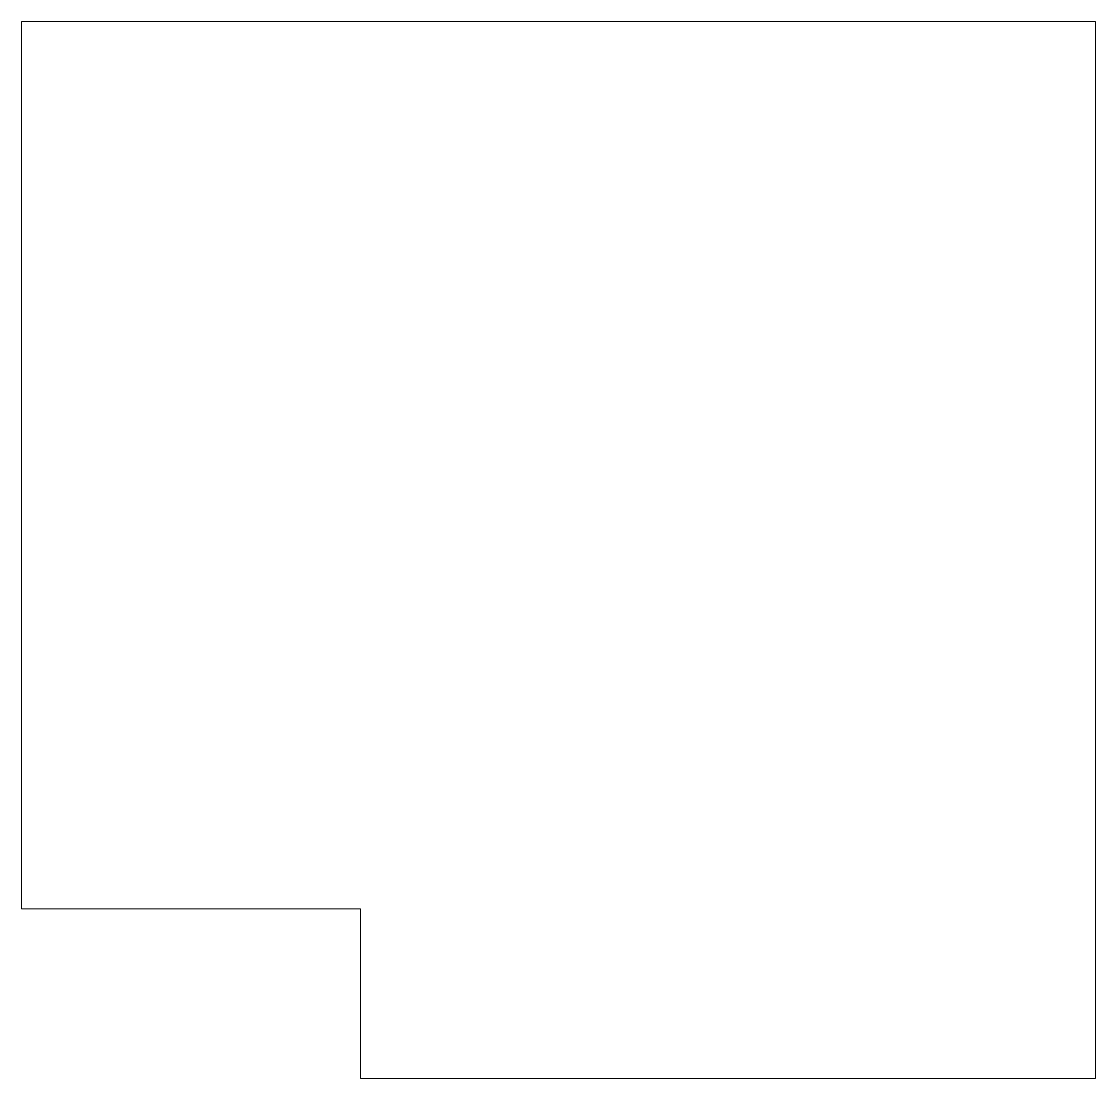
# Paper-space layout '_Frontal' of a CAD drawing. Header units: millimetres. Extents: x -38 to 152, y -161 to 26.
import ezdxf

# ---------------------------------------------------------------- set-up
doc = ezdxf.new("R2010")
doc.units = ezdxf.units.MM

psp = doc.layouts.new('_Frontal')

# ---------------------------------------------------------------- linework, layer by layer
at = {"color": 7, "linetype": 'Continuous', "lineweight": 15}
for p, q in [((-38.07, 26.15), (151.93, 26.15)), ((-38.07, 26.15), (-38.07, -130.85)), ((151.93, -160.85), (151.93, 26.15)), ((21.93, -130.85), (-38.07, -130.85)), ((21.93, -160.85), (21.93, -130.85)), ((21.93, -160.85), (151.93, -160.85))]:
    psp.add_line(p, q, dxfattribs=at)

doc.saveas('drawing.dxf')
